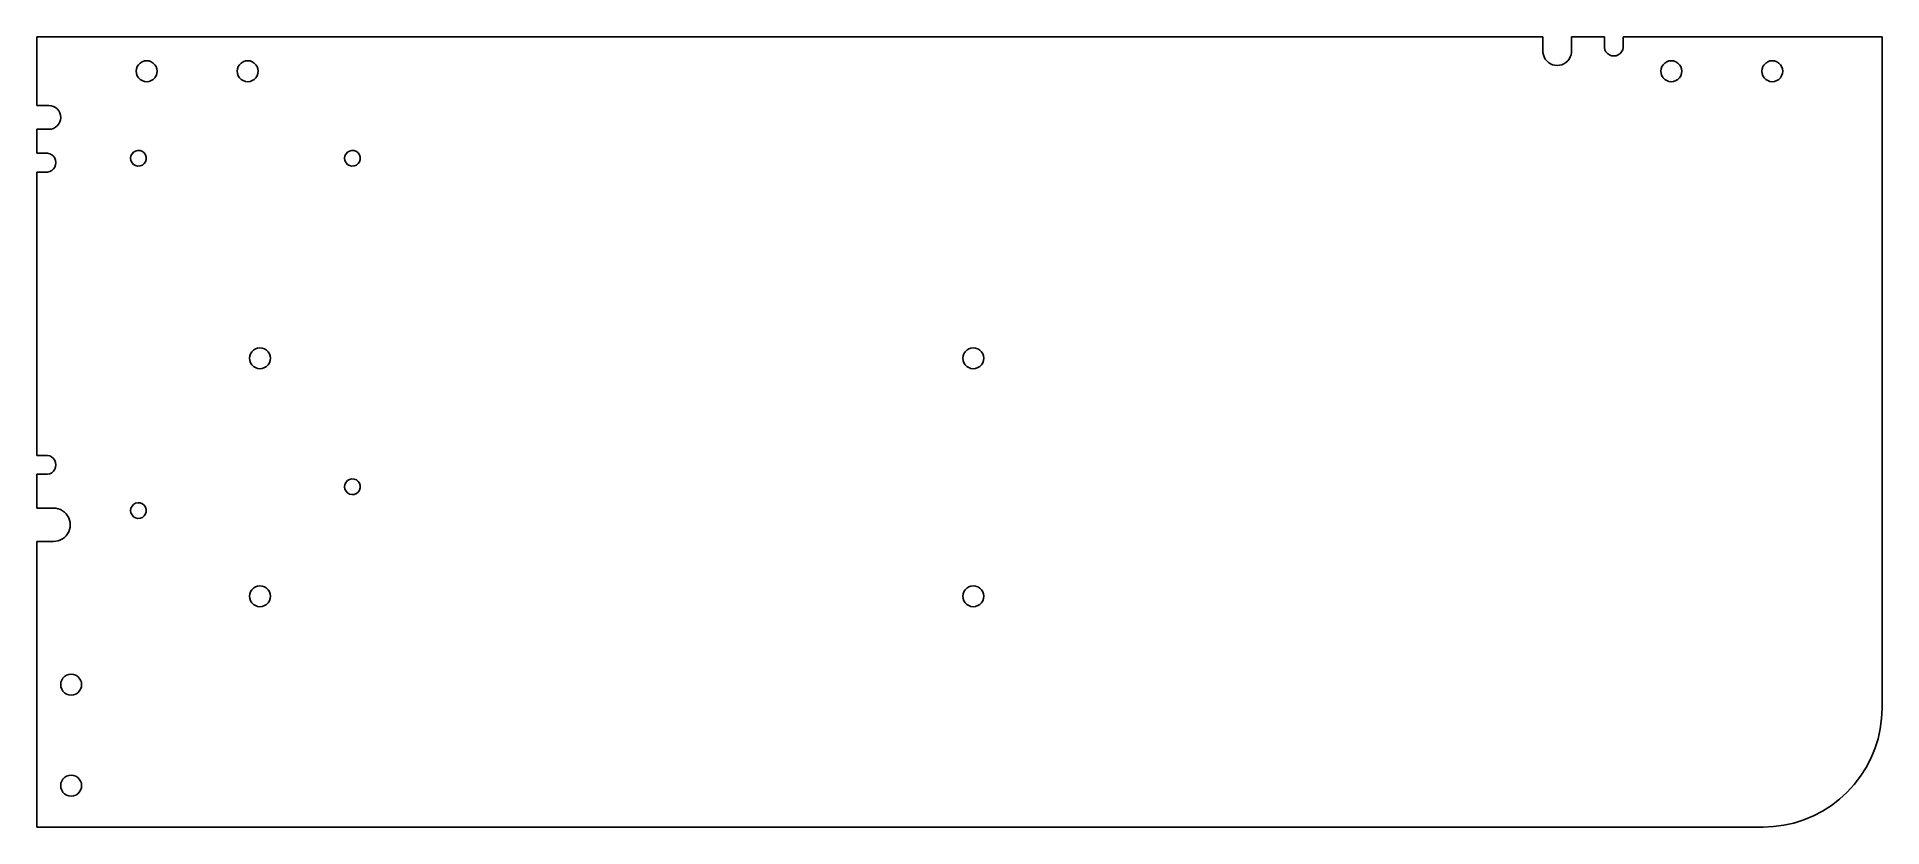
# Model space of a CAD drawing. Header units: metres. Extents: x 0 to 388, y -166 to 0.
import ezdxf

# ---------------------------------------------------------------- set-up
doc = ezdxf.new("R2010")
doc.units = ezdxf.units.M

msp = doc.modelspace()

# ---------------------------------------------------------------- linework, layer by layer
for p, q in [((316.69, 0), (0, 0)), ((0, 0), (0, -14.4)), ((316.69, -3.24774), (316.69, 0)), ((329.595, 0), (322.67, 0)), ((322.67, 0), (322.67, -3.24774)), ((329.595, -2.24107), (329.595, 0)), ((388, 0), (333.565, 0)), ((333.565, 0), (333.565, -2.24107)), ((388, -141), (388, 0)), ((316.772, -3.73646), (316.69, -3.24774)), ((316.933, -4.20509), (316.772, -3.73646)), ((322.588, -3.73646), (322.427, -4.20509)), ((322.67, -3.24774), (322.588, -3.73646)), ((329.71, -2.70921), (329.595, -2.24107)), ((329.934, -3.13613), (329.71, -2.70921)), ((330.254, -3.49702), (329.934, -3.13613)), ((330.651, -3.77091), (330.254, -3.49702)), ((331.101, -3.94188), (330.651, -3.77091)), ((332.509, -3.77091), (332.059, -3.94188)), ((332.906, -3.49702), (332.509, -3.77091)), ((333.226, -3.13613), (332.906, -3.49702)), ((333.45, -2.70921), (333.226, -3.13613)), ((333.565, -2.24107), (333.45, -2.70921)), ((20.9, -7.2), (20.9552, -6.71045)), ((20.9552, -7.68955), (20.9, -7.2)), ((20.9552, -6.71045), (21.1179, -6.24546)), ((21.1179, -8.15454), (20.9552, -7.68955)), ((21.1179, -6.24546), (21.38, -5.82832)), ((21.38, -5.82832), (21.7283, -5.47997)), ((21.7283, -5.47997), (22.1455, -5.21787)), ((22.1455, -5.21787), (22.6105, -5.05516)), ((22.6105, -5.05516), (23.1, -5)), ((23.1, -5), (23.5895, -5.05516)), ((23.5895, -5.05516), (24.0545, -5.21787)), ((24.0545, -5.21787), (24.4717, -5.47997)), ((24.4717, -5.47997), (24.82, -5.82832)), ((24.82, -5.82832), (25.0821, -6.24546)), ((25.0821, -6.24546), (25.2448, -6.71045)), ((25.2448, -7.68955), (25.0821, -8.15454)), ((25.2448, -6.71045), (25.3, -7.2)), ((25.3, -7.2), (25.2448, -7.68955)), ((42.12, -7.2), (42.1752, -6.71045)), ((42.1752, -7.68955), (42.12, -7.2)), ((42.1752, -6.71045), (42.3379, -6.24546)), ((42.3379, -8.15454), (42.1752, -7.68955)), ((42.3379, -6.24546), (42.6, -5.82832)), ((42.6, -5.82832), (42.9483, -5.47997)), ((42.9483, -5.47997), (43.3655, -5.21787)), ((43.3655, -5.21787), (43.8305, -5.05516)), ((43.8305, -5.05516), (44.32, -5)), ((44.32, -5), (44.8095, -5.05516)), ((44.8095, -5.05516), (45.2745, -5.21787)), ((45.2745, -5.21787), (45.6917, -5.47997)), ((45.6917, -5.47997), (46.04, -5.82832)), ((46.04, -5.82832), (46.3021, -6.24546)), ((46.3021, -6.24546), (46.4648, -6.71045)), ((46.4648, -7.68955), (46.3021, -8.15454)), ((46.4648, -6.71045), (46.52, -7.2)), ((46.52, -7.2), (46.4648, -7.68955)), ((317.169, -4.64084), (316.933, -4.20509)), ((317.473, -5.03184), (317.169, -4.64084)), ((317.837, -5.36742), (317.473, -5.03184)), ((318.252, -5.63842), (317.837, -5.36742)), ((318.706, -5.83745), (318.252, -5.63842)), ((319.186, -5.95908), (318.706, -5.83745)), ((319.68, -6), (319.186, -5.95908)), ((320.174, -5.95908), (319.68, -6)), ((320.654, -5.83745), (320.174, -5.95908)), ((321.108, -5.63842), (320.654, -5.83745)), ((321.523, -5.36742), (321.108, -5.63842)), ((321.887, -5.03184), (321.523, -5.36742)), ((322.192, -4.64084), (321.887, -5.03184)), ((322.427, -4.20509), (322.192, -4.64084)), ((331.58, -4), (331.101, -3.94188)), ((332.059, -3.94188), (331.58, -4)), ((341.48, -7.2), (341.535, -6.71045)), ((341.535, -7.68955), (341.48, -7.2)), ((341.535, -6.71045), (341.698, -6.24546)), ((341.698, -8.15454), (341.535, -7.68955)), ((341.698, -6.24546), (341.96, -5.82832)), ((341.96, -5.82832), (342.308, -5.47997)), ((342.308, -5.47997), (342.725, -5.21787)), ((342.725, -5.21787), (343.19, -5.05516)), ((343.19, -5.05516), (343.68, -5)), ((343.68, -5), (344.17, -5.05516)), ((344.17, -5.05516), (344.635, -5.21787)), ((344.635, -5.21787), (345.052, -5.47997)), ((345.052, -5.47997), (345.4, -5.82832)), ((345.4, -5.82832), (345.662, -6.24546)), ((345.662, -6.24546), (345.825, -6.71045)), ((345.825, -7.68955), (345.662, -8.15454)), ((345.825, -6.71045), (345.88, -7.2)), ((345.88, -7.2), (345.825, -7.68955)), ((362.7, -7.2), (362.755, -6.71045)), ((362.755, -7.68955), (362.7, -7.2)), ((362.755, -6.71045), (362.918, -6.24546)), ((362.918, -8.15454), (362.755, -7.68955)), ((362.918, -6.24546), (363.18, -5.82832)), ((363.18, -5.82832), (363.528, -5.47997)), ((363.528, -5.47997), (363.945, -5.21787)), ((363.945, -5.21787), (364.41, -5.05516)), ((364.41, -5.05516), (364.9, -5)), ((364.9, -5), (365.39, -5.05516)), ((365.39, -5.05516), (365.855, -5.21787)), ((365.855, -5.21787), (366.272, -5.47997)), ((366.272, -5.47997), (366.62, -5.82832)), ((366.62, -5.82832), (366.882, -6.24546)), ((366.882, -6.24546), (367.045, -6.71045)), ((367.045, -7.68955), (366.882, -8.15454)), ((367.045, -6.71045), (367.1, -7.2)), ((367.1, -7.2), (367.045, -7.68955)), ((21.38, -8.57168), (21.1179, -8.15454)), ((21.7283, -8.92003), (21.38, -8.57168)), ((22.1455, -9.18213), (21.7283, -8.92003)), ((22.6105, -9.34484), (22.1455, -9.18213)), ((23.1, -9.4), (22.6105, -9.34484)), ((23.5895, -9.34484), (23.1, -9.4)), ((24.0545, -9.18213), (23.5895, -9.34484)), ((24.4717, -8.92003), (24.0545, -9.18213)), ((24.82, -8.57168), (24.4717, -8.92003)), ((25.0821, -8.15454), (24.82, -8.57168)), ((42.6, -8.57168), (42.3379, -8.15454)), ((42.9483, -8.92003), (42.6, -8.57168)), ((43.3655, -9.18213), (42.9483, -8.92003)), ((43.8305, -9.34484), (43.3655, -9.18213)), ((44.32, -9.4), (43.8305, -9.34484)), ((44.8095, -9.34484), (44.32, -9.4)), ((45.2745, -9.18213), (44.8095, -9.34484)), ((45.6917, -8.92003), (45.2745, -9.18213)), ((46.04, -8.57168), (45.6917, -8.92003)), ((46.3021, -8.15454), (46.04, -8.57168)), ((341.96, -8.57168), (341.698, -8.15454)), ((342.308, -8.92003), (341.96, -8.57168)), ((342.725, -9.18213), (342.308, -8.92003)), ((343.19, -9.34484), (342.725, -9.18213)), ((343.68, -9.4), (343.19, -9.34484)), ((344.17, -9.34484), (343.68, -9.4)), ((344.635, -9.18213), (344.17, -9.34484)), ((345.052, -8.92003), (344.635, -9.18213)), ((345.4, -8.57168), (345.052, -8.92003)), ((345.662, -8.15454), (345.4, -8.57168)), ((363.18, -8.57168), (362.918, -8.15454)), ((363.528, -8.92003), (363.18, -8.57168)), ((363.945, -9.18213), (363.528, -8.92003)), ((364.41, -9.34484), (363.945, -9.18213)), ((364.9, -9.4), (364.41, -9.34484)), ((365.39, -9.34484), (364.9, -9.4)), ((365.855, -9.18213), (365.39, -9.34484)), ((366.272, -8.92003), (365.855, -9.18213)), ((366.62, -8.57168), (366.272, -8.92003)), ((366.882, -8.15454), (366.62, -8.57168)), ((0, -14.4), (2.5, -14.4)), ((2.5, -14.4), (2.98773, -14.448)), ((2.98773, -14.448), (3.45671, -14.5903)), ((3.45671, -14.5903), (3.88893, -14.8213)), ((3.88893, -14.8213), (4.26777, -15.1322)), ((4.26777, -15.1322), (4.57867, -15.5111)), ((4.57867, -15.5111), (4.8097, -15.9433)), ((2.5, -19.4), (0, -19.4)), ((0, -19.4), (0, -24.4146)), ((2.98773, -19.352), (2.5, -19.4)), ((3.45671, -19.2097), (2.98773, -19.352)), ((3.88893, -18.9787), (3.45671, -19.2097)), ((4.26777, -18.6678), (3.88893, -18.9787)), ((4.57867, -18.2889), (4.26777, -18.6678)), ((4.8097, -17.8567), (4.57867, -18.2889)), ((4.8097, -15.9433), (4.95196, -16.4123)), ((4.95196, -17.3877), (4.8097, -17.8567)), ((4.95196, -16.4123), (5, -16.9)), ((5, -16.9), (4.95196, -17.3877)), ((0, -24.4146), (2.24107, -24.4146)), ((2.24107, -24.4146), (2.70921, -24.53)), ((2.70921, -24.53), (3.13613, -24.754)), ((3.13613, -24.754), (3.49702, -25.0738)), ((3.49702, -25.0738), (3.77091, -25.4706)), ((3.77091, -25.4706), (3.94188, -25.9214)), ((3.94188, -26.8786), (3.77091, -27.3294)), ((3.94188, -25.9214), (4, -26.4)), ((4, -26.4), (3.94188, -26.8786)), ((19.71, -25.5), (19.7833, -25.0137)), ((19.7833, -25.9863), (19.71, -25.5)), ((19.7833, -25.0137), (19.9967, -24.5705)), ((19.9967, -26.4295), (19.7833, -25.9863)), ((19.9967, -24.5705), (20.3312, -24.21)), ((20.3312, -26.79), (19.9967, -26.4295)), ((20.3312, -24.21), (20.7572, -23.9641)), ((20.7572, -27.0359), (20.3312, -26.79)), ((20.7572, -23.9641), (21.2367, -23.8546)), ((21.2367, -27.1454), (20.7572, -27.0359)), ((21.2367, -23.8546), (21.7272, -23.8914)), ((21.7272, -27.1086), (21.2367, -27.1454)), ((21.7272, -23.8914), (22.185, -24.0711)), ((22.185, -26.9289), (21.7272, -27.1086)), ((22.185, -24.0711), (22.5695, -24.3777)), ((22.5695, -26.6223), (22.185, -26.9289)), ((22.5695, -24.3777), (22.8466, -24.7841)), ((22.8466, -26.2159), (22.5695, -26.6223)), ((22.8466, -24.7841), (22.9916, -25.2541)), ((22.9916, -25.7459), (22.8466, -26.2159)), ((22.9916, -25.2541), (22.9916, -25.7459)), ((64.71, -25.5), (64.7833, -25.0137)), ((64.7833, -25.9863), (64.71, -25.5)), ((64.7833, -25.0137), (64.9967, -24.5705)), ((64.9967, -26.4295), (64.7833, -25.9863)), ((64.9967, -24.5705), (65.3312, -24.21)), ((65.3312, -26.79), (64.9967, -26.4295)), ((65.3312, -24.21), (65.7572, -23.9641)), ((65.7572, -27.0359), (65.3312, -26.79)), ((65.7572, -23.9641), (66.2367, -23.8546)), ((66.2367, -27.1454), (65.7572, -27.0359)), ((66.2367, -23.8546), (66.7272, -23.8914)), ((66.7272, -27.1086), (66.2367, -27.1454)), ((66.7272, -23.8914), (67.185, -24.0711)), ((67.185, -26.9289), (66.7272, -27.1086)), ((67.185, -24.0711), (67.5695, -24.3777)), ((67.5695, -26.6223), (67.185, -26.9289)), ((67.5695, -24.3777), (67.8466, -24.7841)), ((67.8466, -26.2159), (67.5695, -26.6223)), ((67.8466, -24.7841), (67.9916, -25.2541)), ((67.9916, -25.7459), (67.8466, -26.2159)), ((67.9916, -25.2541), (67.9916, -25.7459)), ((2.24107, -28.3854), (0, -28.3854)), ((0, -28.3854), (0, -87.9146)), ((2.70921, -28.27), (2.24107, -28.3854)), ((3.13613, -28.046), (2.70921, -28.27)), ((3.49702, -27.7262), (3.13613, -28.046)), ((3.77091, -27.3294), (3.49702, -27.7262)), ((45.18, -66.1283), (45.5283, -65.78)), ((45.5283, -65.78), (45.9455, -65.5179)), ((45.9455, -65.5179), (46.4105, -65.3552)), ((46.4105, -65.3552), (46.9, -65.3)), ((46.9, -65.3), (47.3895, -65.3552)), ((47.3895, -65.3552), (47.8545, -65.5179)), ((47.8545, -65.5179), (48.2717, -65.78)), ((48.2717, -65.78), (48.62, -66.1283)), ((195.18, -66.1283), (195.528, -65.78)), ((195.528, -65.78), (195.945, -65.5179)), ((195.945, -65.5179), (196.41, -65.3552)), ((196.41, -65.3552), (196.9, -65.3)), ((196.9, -65.3), (197.39, -65.3552)), ((197.39, -65.3552), (197.855, -65.5179)), ((197.855, -65.5179), (198.272, -65.78)), ((198.272, -65.78), (198.62, -66.1283)), ((44.7, -67.5), (44.7552, -67.0105)), ((44.7552, -67.9895), (44.7, -67.5)), ((44.7552, -67.0105), (44.9179, -66.5455)), ((44.9179, -68.4545), (44.7552, -67.9895)), ((44.9179, -66.5455), (45.18, -66.1283)), ((45.18, -68.8717), (44.9179, -68.4545)), ((45.5283, -69.22), (45.18, -68.8717)), ((45.9455, -69.4821), (45.5283, -69.22)), ((46.4105, -69.6448), (45.9455, -69.4821)), ((46.9, -69.7), (46.4105, -69.6448)), ((47.3895, -69.6448), (46.9, -69.7)), ((47.8545, -69.4821), (47.3895, -69.6448)), ((48.2717, -69.22), (47.8545, -69.4821)), ((48.62, -68.8717), (48.2717, -69.22)), ((48.62, -66.1283), (48.8821, -66.5455)), ((48.8821, -68.4545), (48.62, -68.8717)), ((48.8821, -66.5455), (49.0448, -67.0105)), ((49.0448, -67.9895), (48.8821, -68.4545)), ((49.0448, -67.0105), (49.1, -67.5)), ((49.1, -67.5), (49.0448, -67.9895)), ((194.7, -67.5), (194.755, -67.0105)), ((194.755, -67.9895), (194.7, -67.5)), ((194.755, -67.0105), (194.918, -66.5455)), ((194.918, -68.4545), (194.755, -67.9895)), ((194.918, -66.5455), (195.18, -66.1283)), ((195.18, -68.8717), (194.918, -68.4545)), ((195.528, -69.22), (195.18, -68.8717)), ((195.945, -69.4821), (195.528, -69.22)), ((196.41, -69.6448), (195.945, -69.4821)), ((196.9, -69.7), (196.41, -69.6448)), ((197.39, -69.6448), (196.9, -69.7)), ((197.855, -69.4821), (197.39, -69.6448)), ((198.272, -69.22), (197.855, -69.4821)), ((198.62, -68.8717), (198.272, -69.22)), ((198.62, -66.1283), (198.882, -66.5455)), ((198.882, -68.4545), (198.62, -68.8717)), ((198.882, -66.5455), (199.045, -67.0105)), ((199.045, -67.9895), (198.882, -68.4545)), ((199.045, -67.0105), (199.1, -67.5)), ((199.1, -67.5), (199.045, -67.9895)), ((0, -87.9146), (2.24107, -87.9146)), ((2.24107, -87.9146), (2.70921, -88.03)), ((2.70921, -88.03), (3.13613, -88.254)), ((3.13613, -88.254), (3.49702, -88.5738)), ((3.49702, -88.5738), (3.77091, -88.9706)), ((3.77091, -88.9706), (3.94188, -89.4214)), ((2.24107, -91.8854), (0, -91.8854)), ((0, -91.8854), (0, -99)), ((2.70921, -91.77), (2.24107, -91.8854)), ((3.13613, -91.546), (2.70921, -91.77)), ((3.49702, -91.2262), (3.13613, -91.546)), ((3.77091, -90.8294), (3.49702, -91.2262)), ((3.94188, -90.3786), (3.77091, -90.8294)), ((3.94188, -89.4214), (4, -89.9)), ((4, -89.9), (3.94188, -90.3786)), ((65.3312, -93.21), (65.7572, -92.9641)), ((65.7572, -92.9641), (66.2367, -92.8546)), ((66.2367, -92.8546), (66.7272, -92.8914)), ((66.7272, -92.8914), (67.185, -93.0711)), ((67.185, -93.0711), (67.5695, -93.3777)), ((64.71, -94.5), (64.7833, -94.0137)), ((64.7833, -94.9863), (64.71, -94.5)), ((64.7833, -94.0137), (64.9967, -93.5705)), ((64.9967, -95.4295), (64.7833, -94.9863)), ((64.9967, -93.5705), (65.3312, -93.21)), ((65.3312, -95.79), (64.9967, -95.4295)), ((65.7572, -96.0359), (65.3312, -95.79)), ((66.2367, -96.1454), (65.7572, -96.0359)), ((66.7272, -96.1086), (66.2367, -96.1454)), ((67.185, -95.9289), (66.7272, -96.1086)), ((67.5695, -95.6223), (67.185, -95.9289)), ((67.5695, -93.3777), (67.8466, -93.7841)), ((67.8466, -95.2159), (67.5695, -95.6223)), ((67.8466, -93.7841), (67.9916, -94.2541)), ((67.9916, -94.7459), (67.8466, -95.2159)), ((67.9916, -94.2541), (67.9916, -94.7459)), ((0, -99), (3.5, -99)), ((3.5, -99), (3.9981, -99.0356)), ((3.9981, -99.0356), (4.48606, -99.1418)), ((4.48606, -99.1418), (4.95395, -99.3163)), ((4.95395, -99.3163), (5.39224, -99.5556)), ((5.39224, -99.5556), (5.79201, -99.8549)), ((5.79201, -99.8549), (6.14512, -100.208)), ((6.14512, -100.208), (6.44439, -100.608)), ((6.44439, -100.608), (6.68371, -101.046)), ((19.71, -99.5), (19.7833, -99.0137)), ((19.7833, -99.9863), (19.71, -99.5)), ((19.7833, -99.0137), (19.9967, -98.5705)), ((19.9967, -100.429), (19.7833, -99.9863)), ((19.9967, -98.5705), (20.3312, -98.21)), ((20.3312, -100.79), (19.9967, -100.429)), ((20.3312, -98.21), (20.7572, -97.9641)), ((20.7572, -101.036), (20.3312, -100.79)), ((20.7572, -97.9641), (21.2367, -97.8546)), ((21.2367, -97.8546), (21.7272, -97.8914)), ((21.7272, -97.8914), (22.185, -98.0711)), ((22.185, -98.0711), (22.5695, -98.3777)), ((22.5695, -100.622), (22.185, -100.929)), ((22.5695, -98.3777), (22.8466, -98.7841)), ((22.8466, -100.216), (22.5695, -100.622)), ((22.8466, -98.7841), (22.9916, -99.2541)), ((22.9916, -99.7459), (22.8466, -100.216)), ((22.9916, -99.2541), (22.9916, -99.7459)), ((6.44439, -104.392), (6.14512, -104.792)), ((6.68371, -103.954), (6.44439, -104.392)), ((6.68371, -101.046), (6.85822, -101.514)), ((6.85822, -103.486), (6.68371, -103.954)), ((6.85822, -101.514), (6.96437, -102.002)), ((6.96437, -102.998), (6.85822, -103.486)), ((6.96437, -102.002), (7, -102.5)), ((7, -102.5), (6.96437, -102.998)), ((21.2367, -101.145), (20.7572, -101.036)), ((21.7272, -101.109), (21.2367, -101.145)), ((22.185, -100.929), (21.7272, -101.109)), ((3.5, -106), (0, -106)), ((0, -106), (0, -166)), ((3.9981, -105.964), (3.5, -106)), ((4.48606, -105.858), (3.9981, -105.964)), ((4.95395, -105.684), (4.48606, -105.858)), ((5.39224, -105.444), (4.95395, -105.684)), ((5.79201, -105.145), (5.39224, -105.444)), ((6.14512, -104.792), (5.79201, -105.145)), ((44.9179, -116.545), (45.18, -116.128)), ((45.18, -116.128), (45.5283, -115.78)), ((45.5283, -115.78), (45.9455, -115.518)), ((45.9455, -115.518), (46.4105, -115.355)), ((46.4105, -115.355), (46.9, -115.3)), ((46.9, -115.3), (47.3895, -115.355)), ((47.3895, -115.355), (47.8545, -115.518)), ((47.8545, -115.518), (48.2717, -115.78)), ((48.2717, -115.78), (48.62, -116.128)), ((48.62, -116.128), (48.8821, -116.545)), ((194.918, -116.545), (195.18, -116.128)), ((195.18, -116.128), (195.528, -115.78)), ((195.528, -115.78), (195.945, -115.518)), ((195.945, -115.518), (196.41, -115.355)), ((196.41, -115.355), (196.9, -115.3)), ((196.9, -115.3), (197.39, -115.355)), ((197.39, -115.355), (197.855, -115.518)), ((197.855, -115.518), (198.272, -115.78)), ((198.272, -115.78), (198.62, -116.128)), ((198.62, -116.128), (198.882, -116.545)), ((44.7, -117.5), (44.7552, -117.01)), ((44.7552, -117.99), (44.7, -117.5)), ((44.7552, -117.01), (44.9179, -116.545)), ((44.9179, -118.455), (44.7552, -117.99)), ((45.18, -118.872), (44.9179, -118.455)), ((45.5283, -119.22), (45.18, -118.872)), ((45.9455, -119.482), (45.5283, -119.22)), ((46.4105, -119.645), (45.9455, -119.482)), ((46.9, -119.7), (46.4105, -119.645)), ((47.3895, -119.645), (46.9, -119.7)), ((47.8545, -119.482), (47.3895, -119.645)), ((48.2717, -119.22), (47.8545, -119.482)), ((48.62, -118.872), (48.2717, -119.22)), ((48.8821, -118.455), (48.62, -118.872)), ((48.8821, -116.545), (49.0448, -117.01)), ((49.0448, -117.99), (48.8821, -118.455)), ((49.0448, -117.01), (49.1, -117.5)), ((49.1, -117.5), (49.0448, -117.99)), ((194.7, -117.5), (194.755, -117.01)), ((194.755, -117.99), (194.7, -117.5)), ((194.755, -117.01), (194.918, -116.545)), ((194.918, -118.455), (194.755, -117.99)), ((195.18, -118.872), (194.918, -118.455)), ((195.528, -119.22), (195.18, -118.872)), ((195.945, -119.482), (195.528, -119.22)), ((196.41, -119.645), (195.945, -119.482)), ((196.9, -119.7), (196.41, -119.645)), ((197.39, -119.645), (196.9, -119.7)), ((197.855, -119.482), (197.39, -119.645)), ((198.272, -119.22), (197.855, -119.482)), ((198.62, -118.872), (198.272, -119.22)), ((198.882, -118.455), (198.62, -118.872)), ((198.882, -116.545), (199.045, -117.01)), ((199.045, -117.99), (198.882, -118.455)), ((199.045, -117.01), (199.1, -117.5)), ((199.1, -117.5), (199.045, -117.99)), ((5, -136.08), (5.05516, -135.59)), ((5.05516, -135.59), (5.21787, -135.125)), ((5.21787, -135.125), (5.47997, -134.708)), ((5.47997, -134.708), (5.82832, -134.36)), ((5.82832, -134.36), (6.24546, -134.098)), ((6.24546, -134.098), (6.71045, -133.935)), ((6.71045, -133.935), (7.2, -133.88)), ((7.2, -133.88), (7.68955, -133.935)), ((7.68955, -133.935), (8.15454, -134.098)), ((8.15454, -134.098), (8.57168, -134.36)), ((8.57168, -134.36), (8.92003, -134.708)), ((8.92003, -134.708), (9.18213, -135.125)), ((9.18213, -135.125), (9.34484, -135.59)), ((9.34484, -135.59), (9.4, -136.08)), ((5.05516, -136.57), (5, -136.08)), ((5.21787, -137.035), (5.05516, -136.57)), ((5.47997, -137.452), (5.21787, -137.035)), ((5.82832, -137.8), (5.47997, -137.452)), ((6.24546, -138.062), (5.82832, -137.8)), ((6.71045, -138.225), (6.24546, -138.062)), ((7.2, -138.28), (6.71045, -138.225)), ((7.68955, -138.225), (7.2, -138.28)), ((8.15454, -138.062), (7.68955, -138.225)), ((8.57168, -137.8), (8.15454, -138.062)), ((8.92003, -137.452), (8.57168, -137.8)), ((9.18213, -137.035), (8.92003, -137.452)), ((9.34484, -136.57), (9.18213, -137.035)), ((9.4, -136.08), (9.34484, -136.57)), ((387.62, -145.341), (387.905, -143.179)), ((387.905, -143.179), (388, -141)), ((387.148, -147.47), (387.62, -145.341)), ((385.658, -151.565), (386.492, -149.551)), ((386.492, -149.551), (387.148, -147.47)), ((6.24546, -155.318), (6.71045, -155.155)), ((6.71045, -155.155), (7.2, -155.1)), ((7.2, -155.1), (7.68955, -155.155)), ((7.68955, -155.155), (8.15454, -155.318)), ((383.479, -155.339), (384.651, -153.5)), ((384.651, -153.5), (385.658, -151.565)), ((5, -157.3), (5.05516, -156.81)), ((5.05516, -157.79), (5, -157.3)), ((5.05516, -156.81), (5.21787, -156.345)), ((5.21787, -158.255), (5.05516, -157.79)), ((5.21787, -156.345), (5.47997, -155.928)), ((5.47997, -158.672), (5.21787, -158.255)), ((5.47997, -155.928), (5.82832, -155.58)), ((5.82832, -159.02), (5.47997, -158.672)), ((5.82832, -155.58), (6.24546, -155.318)), ((6.24546, -159.282), (5.82832, -159.02)), ((8.15454, -155.318), (8.57168, -155.58)), ((8.57168, -159.02), (8.15454, -159.282)), ((8.57168, -155.58), (8.92003, -155.928)), ((8.92003, -158.672), (8.57168, -159.02)), ((8.92003, -155.928), (9.18213, -156.345)), ((9.18213, -158.255), (8.92003, -158.672)), ((9.18213, -156.345), (9.34484, -156.81)), ((9.34484, -157.79), (9.18213, -158.255)), ((9.34484, -156.81), (9.4, -157.3)), ((9.4, -157.3), (9.34484, -157.79)), ((379.07, -160.151), (380.678, -158.678)), ((380.678, -158.678), (382.151, -157.07)), ((382.151, -157.07), (383.479, -155.339)), ((6.71045, -159.445), (6.24546, -159.282)), ((7.2, -159.5), (6.71045, -159.445)), ((7.68955, -159.445), (7.2, -159.5)), ((8.15454, -159.282), (7.68955, -159.445)), ((373.565, -163.658), (375.5, -162.651)), ((375.5, -162.651), (377.339, -161.479)), ((377.339, -161.479), (379.07, -160.151)), ((0, -166), (363, -166)), ((363, -166), (365.179, -165.905)), ((365.179, -165.905), (367.341, -165.62)), ((367.341, -165.62), (369.47, -165.148)), ((369.47, -165.148), (371.551, -164.492)), ((371.551, -164.492), (373.565, -163.658))]:
    msp.add_line(p, q)

doc.saveas('drawing.dxf')
